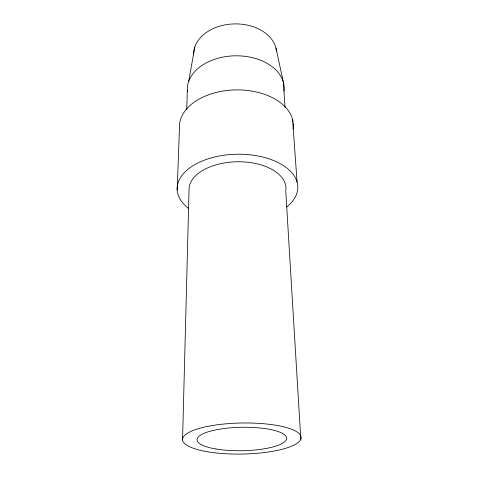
<?xml version="1.0" encoding="UTF-8"?>
<svg xmlns="http://www.w3.org/2000/svg" width="478" height="478" viewBox="0 0 478 478"><rect width="100%" height="100%" fill="white"/><g stroke="black" fill="none" stroke-linecap="round" stroke-linejoin="round"><path stroke-width="0.72" d="M182.554 439.993L189.043 190.13A48.463 27.132 -1 0 1 239.125 161.761A48.463 27.132 -1 0 1 285.742 190.806L300.811 439.276A59.332 15.541 -1 0 1 206.741 451.632A59.332 15.541 -1 0 1 217.986 424.697A59.332 15.541 -1 0 1 300.811 439.276M186.743 109.378L187.328 90.019M177.189 190.053L179.459 127.925A56.972 36.149 -1 0 1 232.493 90.025A56.972 36.149 -1 0 1 293.062 121.788M188.679 81.391L194.839 46.922M275.979 48.093L283.442 82.586L285.031 107.508M292.608 119.62L297.065 182.034M188.762 208.575A60.336 33.813 -1 0 1 196.852 163.518A60.336 33.813 -1 0 1 277.461 162.239A60.336 33.813 -1 0 1 286.68 207.016M293.253 123.252A56.972 36.149 -1 0 1 293.074 129.078M187.43 91.441A48.433 32.904 -1 0 1 236.228 55.795A48.433 32.904 -1 0 1 283.974 91.19M193.602 54.761A41.538 29.959 -1 0 1 232.953 23.954A41.538 29.959 -1 0 1 276.511 50.925M215.966 448.997A44.812 11.723 -1 0 0 286.471 439.366A44.812 11.723 -1 0 0 223.13 428.658A44.812 11.723 -1 0 0 215.966 448.997"/></g></svg>
